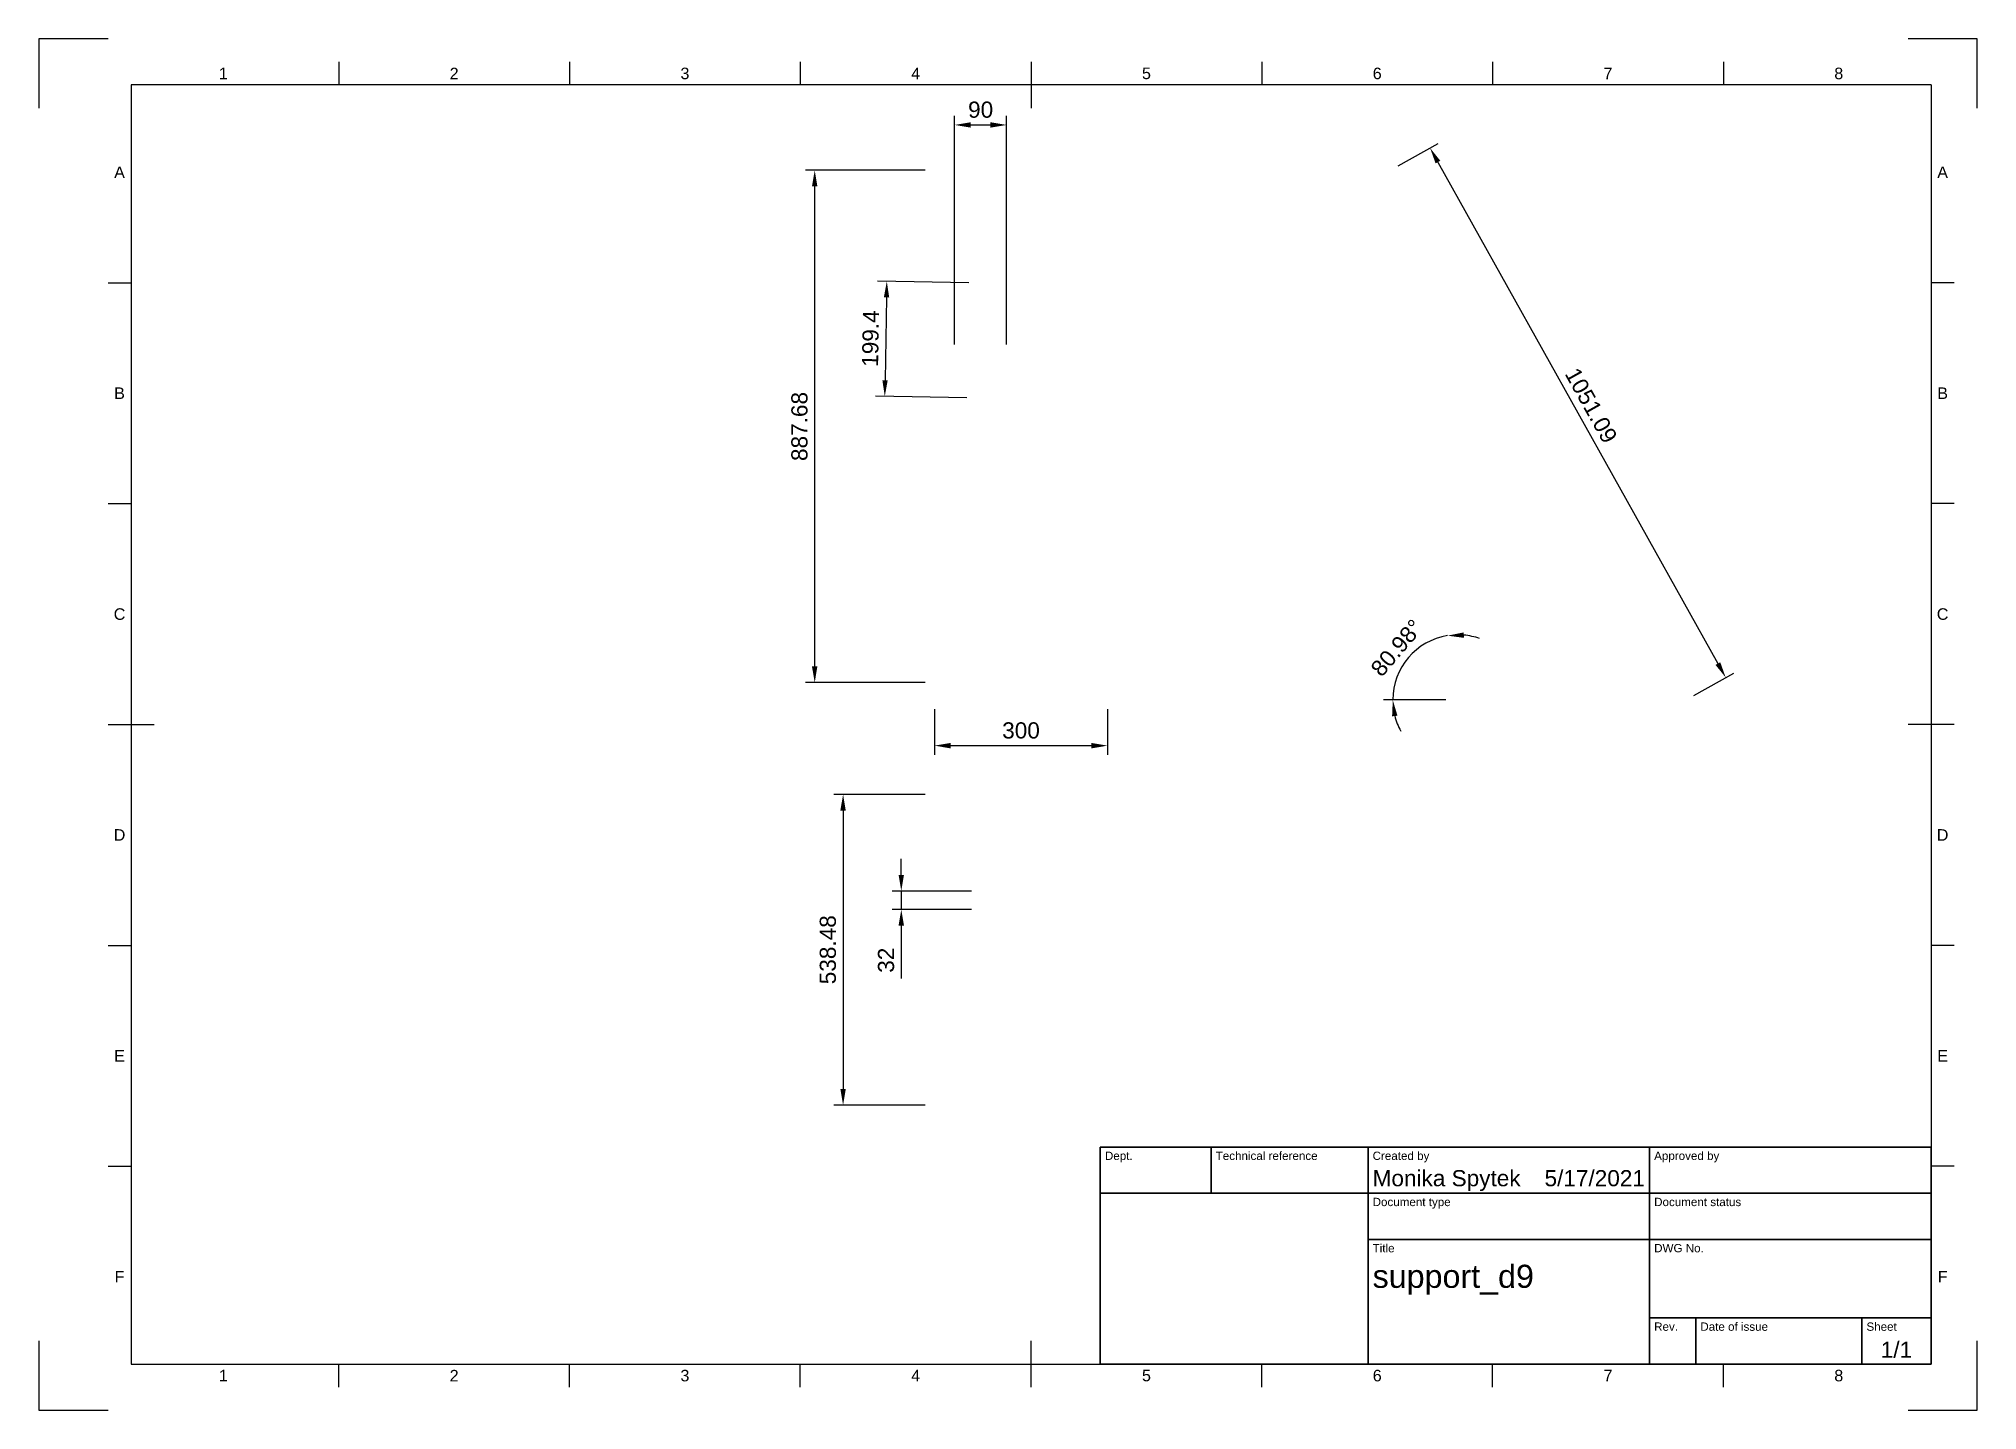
# Paper-space layout 'Sheet1' of a CAD drawing. Header units: millimetres. Extents: x 0 to 420, y 0 to 297.
import ezdxf
from ezdxf.enums import TextEntityAlignment as Align

# ---------------------------------------------------------------- set-up
doc = ezdxf.new("R2010")
doc.units = ezdxf.units.MM
doc.header["$LTSCALE"] = 0.75
for name, color, linetype, lineweight in [('Border', 7, 'Continuous', 25), ('Dimensions', 7, 'Continuous', 25), ('TitleBlock', 7, 'Continuous', 35)]:
    doc.layers.add(name, color=color, linetype=linetype, lineweight=lineweight)
doc.styles.add('FusionTitle', font='arial.ttf')
doc.styles.get("Standard").update_dxf_attribs({"font": 'arial.ttf'})
doc.dimstyles.new('ISO-25', dxfattribs={"dimtxt": 3.5, "dimasz": 3.5, "dimexe": 2, "dimexo": 2, "dimgap": 1.5, "dimtad": 1, "dimzin": 12, "dimdsep": 46, "dimtxsty": 'Standard', "dimcen": 0, "dimclrd": 256, "dimclre": 256, "dimclrt": 256, "dimazin": 3, "dimtp": 0.1, "dimtm": 0.1, "dimtfac": 0.714, "dimtmove": 0, "dimatfit": 3, "dimfxl": 1, "dimtzin": 12, "dimarcsym": 0})

# ---------------------------------------------------------------- blocks, each defined once
blk = doc.blocks.new('ISO_A3_SHEET')
at = {"layer": 'Border'}
for p, q in [((65, 292), (65, 287)), ((115, 292), (115, 287)), ((165, 292), (165, 287)), ((215, 292), (215, 282)), ((265, 292), (265, 287)), ((315, 292), (315, 287)), ((365, 292), (365, 287)), ((410, 287), (20, 287)), ((20, 287), (20, 10)), ((410, 287), (410, 10)), ((15, 244.16666), (20, 244.16666)), ((415, 244.16666), (410, 244.16666)), ((15, 196.33333), (20, 196.33333)), ((415, 196.33333), (410, 196.33333)), ((15, 148.5), (25, 148.5)), ((415, 148.5), (405, 148.5)), ((15, 100.66667), (20, 100.66667)), ((415, 100.66667), (410, 100.66667)), ((15, 52.83334), (20, 52.83334)), ((415, 52.83334), (410, 52.83334)), ((215, 5), (215, 15)), ((20, 10), (410, 10)), ((65, 5), (65, 10)), ((115, 5), (115, 10)), ((165, 5), (165, 10)), ((265, 5), (265, 10)), ((315, 5), (315, 10)), ((365, 5), (365, 10))]:
    blk.add_line(p, q, dxfattribs=at)
at = {"layer": 'Defpoints'}
for p, q in [((15, 297), (0, 297)), ((0, 297), (0, 282)), ((420, 297), (405, 297)), ((420, 282), (420, 297)), ((0, 15), (0, 0)), ((420, 0), (420, 15)), ((0, 0), (15, 0)), ((405, 0), (420, 0))]:
    blk.add_line(p, q, dxfattribs=at)
at = {"layer": 'Border', "style": 'FusionTitle'}
for s, p in [('1', (40, 289.5)), ('2', (90, 289.5)), ('3', (140, 289.5)), ('4', (190, 289.5)), ('5', (240, 289.5)), ('6', (290, 289.5)), ('7', (340, 289.5)), ('8', (390, 289.5)), ('A', (17.5, 268.08333)), ('A', (412.5, 268.08333)), ('B', (17.5, 220.25)), ('B', (412.5, 220.25)), ('C', (17.5, 172.41667)), ('C', (412.5, 172.41667)), ('D', (17.5, 124.58334)), ('D', (412.5, 124.58334)), ('E', (17.5, 76.75001)), ('E', (412.5, 76.75001)), ('F', (17.5, 28.91668)), ('F', (412.5, 28.91668)), ('1', (40, 7.5)), ('2', (90, 7.5)), ('3', (140, 7.5)), ('4', (190, 7.5)), ('5', (240, 7.5)), ('6', (290, 7.5)), ('7', (340, 7.5)), ('8', (390, 7.5))]:
    blk.add_text(s, height=2.5, dxfattribs=at).set_placement(p, align=Align.MIDDLE)
blk = doc.blocks.new('ISO_TITLEBLOCK')
at = {"layer": 'TitleBlock'}
for p, q in [((0, 47), (-180, 47)), ((-180, 47), (-180, 0)), ((-156, 37), (-156, 47)), ((-122, 0), (-122, 47)), ((-61, 0), (-61, 47)), ((0, 0), (0, 47)), ((-180, 37), (0, 37)), ((-122, 27), (0, 27)), ((-61, 10), (0, 10)), ((-51, 0), (-51, 10)), ((-15, 0), (-15, 10)), ((-180, 0), (0, 0))]:
    blk.add_line(p, q, dxfattribs=at)
at = {"layer": 'TitleBlock', "style": 'FusionTitle'}
for s, p in [('Dept.', (-179, 46)), ('Technical reference', (-155, 46)), ('Created by', (-121, 46)), ('Approved by', (-60, 46)), ('Document type', (-121, 36)), ('Document status', (-60, 36)), ('Title', (-121, 26)), ('DWG No.', (-60, 26)), ('Rev.', (-60, 9)), ('Date of issue', (-50, 9)), ('Sheet', (-14, 9))]:
    blk.add_text(s, height=1.8, dxfattribs=at).set_placement(p, align=Align.TOP_LEFT)
for tag, height, p in [('DEPT', 3.5, (-179, 42)), ('TECHNICAL_REFERENCE', 3.5, (-155, 42)), ('CREATED_BY', 3.5, (-121, 42)), ('APPROVED_BY', 3.5, (-60, 42)), ('DOCUMENT_TYPE', 3.5, (-121, 32)), ('DOCUMENT_STATUS', 3.5, (-60, 32)), ('TITLE_1', 5, (-121, 21.5)), ('TITLE_2', 5, (-121, 14)), ('TITLE_3', 5, (-121, 6.5)), ('DATE_OF_ISSUE', 3.5, (-50, 5))]:
    blk.add_attdef(tag, text='', height=height, dxfattribs=at).set_placement(p, align=Align.TOP_LEFT)
for tag, p in [('CREATED_DATE', (-62, 42)), ('APPROVED_DATE', (-0.99, 42))]:
    blk.add_attdef(tag, text='', height=3.5, dxfattribs=at).set_placement(p, align=Align.TOP_RIGHT)
for tag, height, p in [('DRAWING_NUMBER', 5, (-30.5, 19.75)), ('REV', 3.5, (-56, 4.85)), ('SHEET', 3.5, (-7.5, 4.85))]:
    blk.add_attdef(tag, text='', height=height, dxfattribs=at).set_placement(p, align=Align.TOP_CENTER)
blk = doc.blocks.new('*D25')
at = {"layer": 'Defpoints', "color": 0, "transparency": 16777216}
for p in [(203.54, 244.12), (183.3, 219.56), (203.09, 219.2)]:
    blk.add_point(p, dxfattribs=at)
at = {"layer": 'Dimensions', "lineweight": -2, "transparency": 16777216}
for p, q in [((201.54, 244.16), (181.74, 244.52)), ((183.68, 240.98), (183.36, 223.06)), ((201.09, 219.24), (181.3, 219.59))]:
    blk.add_line(p, q, dxfattribs=at)
at = {"layer": 'Dimensions', "transparency": 16777216}
for points in [[(183.1, 240.99), (184.26, 240.97), (183.74, 244.48)], [(182.78, 223.07), (183.94, 223.05), (183.3, 219.56)]]:
    blk.add_solid(points, dxfattribs=at)
at = {"layer": 'Dimensions', "transparency": 16777216, "insert": (180.23, 232.08), "char_height": 3.5, "attachment_point": 5, "rotation": 88.9732}
blk.add_mtext('199.4', dxfattribs=at)
blk = doc.blocks.new('*D26')
at = {"layer": 'Defpoints', "color": 0, "transparency": 16777216}
for p in [(209.69, 278.34), (198.44, 228.8), (209.69, 228.8)]:
    blk.add_point(p, dxfattribs=at)
at = {"layer": 'Dimensions', "lineweight": -2, "transparency": 16777216}
for p, q in [((198.44, 230.8), (198.44, 280.34)), ((201.94, 278.34), (206.19, 278.34)), ((209.69, 230.8), (209.69, 280.34))]:
    blk.add_line(p, q, dxfattribs=at)
at = {"layer": 'Dimensions', "transparency": 16777216}
for points in [[(201.94, 278.93), (201.94, 277.76), (198.44, 278.34)], [(206.19, 278.93), (206.19, 277.76), (209.69, 278.34)]]:
    blk.add_solid(points, dxfattribs=at)
at = {"layer": 'Dimensions', "transparency": 16777216, "insert": (204.07, 281.63), "char_height": 3.5, "attachment_point": 5}
blk.add_mtext('90', dxfattribs=at)
blk = doc.blocks.new('*D27')
at = {"layer": 'Defpoints', "color": 0, "transparency": 16777216}
for p in [(194.07, 153.82), (231.57, 153.82), (231.57, 143.92)]:
    blk.add_point(p, dxfattribs=at)
at = {"layer": 'Dimensions', "lineweight": -2, "transparency": 16777216}
for p, q in [((194.07, 151.82), (194.07, 141.92)), ((231.57, 151.82), (231.57, 141.92)), ((197.57, 143.92), (228.07, 143.92))]:
    blk.add_line(p, q, dxfattribs=at)
at = {"layer": 'Dimensions', "transparency": 16777216}
for points in [[(197.57, 144.5), (197.57, 143.33), (194.07, 143.92)], [(228.07, 144.5), (228.07, 143.33), (231.57, 143.92)]]:
    blk.add_solid(points, dxfattribs=at)
at = {"layer": 'Dimensions', "transparency": 16777216, "insert": (212.82, 147.2), "char_height": 3.5, "attachment_point": 5}
blk.add_mtext('300', dxfattribs=at)
blk = doc.blocks.new('*D28')
at = {"layer": 'Defpoints', "color": 0, "transparency": 16777216}
for p in [(168.12, 268.52), (194.07, 268.52), (194.07, 157.57)]:
    blk.add_point(p, dxfattribs=at)
at = {"layer": 'Dimensions', "lineweight": -2, "transparency": 16777216}
for p, q in [((192.07, 268.52), (166.12, 268.52)), ((168.12, 161.07), (168.12, 265.02)), ((192.07, 157.57), (166.12, 157.57))]:
    blk.add_line(p, q, dxfattribs=at)
at = {"layer": 'Dimensions', "transparency": 16777216}
for points in [[(167.53, 265.02), (168.7, 265.02), (168.12, 268.52)], [(167.53, 161.07), (168.7, 161.07), (168.12, 157.57)]]:
    blk.add_solid(points, dxfattribs=at)
at = {"layer": 'Dimensions', "transparency": 16777216, "insert": (164.83, 213.04), "char_height": 3.5, "attachment_point": 5, "rotation": 90}
blk.add_mtext('887.68', dxfattribs=at)
blk = doc.blocks.new('*D30')
at = {"layer": 'Defpoints', "color": 0, "transparency": 16777216}
for p in [(204.07, 112.44), (186.88, 108.44), (204.07, 108.44)]:
    blk.add_point(p, dxfattribs=at)
at = {"layer": 'Dimensions', "lineweight": -2, "transparency": 16777216}
for p, q in [((186.88, 115.94), (186.88, 119.44)), ((202.07, 112.44), (184.88, 112.44)), ((186.88, 112.44), (186.88, 108.44)), ((202.07, 108.44), (184.88, 108.44)), ((186.88, 104.94), (186.88, 93.46))]:
    blk.add_line(p, q, dxfattribs=at)
at = {"layer": 'Dimensions', "transparency": 16777216}
for points in [[(186.29, 115.94), (187.46, 115.94), (186.88, 112.44)], [(186.29, 104.94), (187.46, 104.94), (186.88, 108.44)]]:
    blk.add_solid(points, dxfattribs=at)
at = {"layer": 'Dimensions', "transparency": 16777216, "insert": (183.59, 97.45), "char_height": 3.5, "attachment_point": 5, "rotation": 90}
blk.add_mtext('32', dxfattribs=at)
blk = doc.blocks.new('*D31')
at = {"layer": 'Defpoints', "color": 0, "transparency": 16777216}
for p in [(289.56, 266.65), (299.18, 165.22), (306.87, 157.57), (306.87, 153.82), (356.87, 153.82)]:
    blk.add_point(p, dxfattribs=at)
at = {"layer": 'Dimensions', "lineweight": -2, "transparency": 16777216}
blk.add_line((304.87, 153.82), (291.37, 153.82), dxfattribs=at)
for start, end in [(99.0168, 180), (70.4947, 84.7558), (194.2611, 208.5221)]:
    blk.add_arc((307.47, 153.82), 14.1, start, end, dxfattribs=at)
at = {"layer": 'Dimensions', "transparency": 16777216}
for points in [[(308.78, 167.27), (308.74, 168.44), (305.26, 167.74)], [(293.22, 150.27), (294.38, 150.41), (293.37, 153.82)]]:
    blk.add_solid(points, dxfattribs=at)
at = {"layer": 'Dimensions', "transparency": 16777216, "insert": (294.25, 165.1), "char_height": 3.5, "attachment_point": 5, "rotation": 49.5084}
blk.add_mtext('80.98°', dxfattribs=at)
blk = doc.blocks.new('*D32')
at = {"layer": 'Defpoints', "color": 0, "transparency": 16777216}
for p in [(292.81, 268.52), (365.52, 158.64), (356.87, 153.82)]:
    blk.add_point(p, dxfattribs=at)
at = {"layer": 'Dimensions', "lineweight": -2, "transparency": 16777216}
for p, q in [((294.56, 269.5), (303.2, 274.33)), ((303.16, 270.3), (363.81, 161.7)), ((358.62, 154.79), (367.26, 159.62))]:
    blk.add_line(p, q, dxfattribs=at)
at = {"layer": 'Dimensions', "transparency": 16777216}
for points in [[(303.67, 270.58), (302.65, 270.01), (301.45, 273.35)], [(364.32, 161.98), (363.3, 161.41), (365.52, 158.64)]]:
    blk.add_solid(points, dxfattribs=at)
at = {"layer": 'Dimensions', "transparency": 16777216, "insert": (336.35, 217.6), "char_height": 3.5, "attachment_point": 5, "rotation": 299.1823}
blk.add_mtext('1051.09', dxfattribs=at)
blk = doc.blocks.new('*D33')
at = {"layer": 'Defpoints', "color": 0, "transparency": 16777216}
for p in [(194.07, 133.37), (174.27, 66.06), (194.07, 66.06)]:
    blk.add_point(p, dxfattribs=at)
at = {"layer": 'Dimensions', "lineweight": -2, "transparency": 16777216}
for p, q in [((192.07, 133.37), (172.27, 133.37)), ((174.27, 129.87), (174.27, 69.56)), ((192.07, 66.06), (172.27, 66.06))]:
    blk.add_line(p, q, dxfattribs=at)
at = {"layer": 'Dimensions', "transparency": 16777216}
for points in [[(173.68, 129.87), (174.85, 129.87), (174.27, 133.37)], [(173.68, 69.56), (174.85, 69.56), (174.27, 66.06)]]:
    blk.add_solid(points, dxfattribs=at)
at = {"layer": 'Dimensions', "transparency": 16777216, "insert": (170.98, 99.72), "char_height": 3.5, "attachment_point": 5, "rotation": 90}
blk.add_mtext('538.48', dxfattribs=at)

psp = doc.layouts.new('Sheet1')

# ---------------------------------------------------------------- block references
at = {"layer": 'Border'}
psp.add_blockref('ISO_A3_SHEET', (0, 0), dxfattribs=at)
at = {"layer": 'TitleBlock'}
psp.add_blockref('ISO_TITLEBLOCK', (410, 10), dxfattribs=at).add_auto_attribs({'CREATED_DATE': '5/17/2021', 'SHEET': '1/1', 'TITLE_1': 'support_d9', 'CREATED_BY': 'Monika Spytek'})

# ---------------------------------------------------------------- dimensions: what is measured, and where the dimension line sits
at = {"layer": 'Dimensions'}
for p1, p2, distance, picture, middle in [((198.4414, 228.7999), (209.6913, 228.7999), 49.5431, '*D26', (204.0664, 281.63)), ((292.8098, 268.5246), (356.8723, 153.8151), 9.8995, '*D32', (336.3539, 217.5995)), ((194.0664, 157.5651), (194.0664, 268.5246), 25.9485, '*D28', (164.8309, 213.0449)), ((203.54, 244.1249), (203.0933, 219.204), -19.799, '*D25', (180.2344, 232.0781)), ((194.0664, 153.8151), (231.5664, 153.8151), -9.8995, '*D27', (212.8164, 147.2038)), ((194.0664, 133.3701), (194.0664, 66.06), -19.799, '*D33', (170.9792, 99.7151)), ((204.0664, 112.435), (204.0664, 108.435), -17.1894, '*D30', (183.5887, 97.4473))]:
    dim = psp.add_aligned_dim(p1=p1, p2=p2, distance=distance, dimstyle='ISO-25', override={"dimlfac": -8, "dimclrd": 256, "dimclre": 256}, dxfattribs=at)
    dim.commit()
    dim.dimension.update_dxf_attribs({"geometry": picture, "text_midpoint": middle})
dim = psp.add_angular_dim_2l(base=(299.1785, 165.2191), line1=((306.8723, 153.8151), (356.8723, 153.8151)), line2=((306.8723, 157.5651), (289.5622, 266.6496)), dimstyle='ISO-25', override={"dimlfac": -8, "dimpost": '', "dimclrd": 256, "dimclre": 256}, dxfattribs=at)
dim.commit()
dim.dimension.update_dxf_attribs({"geometry": '*D31', "text_midpoint": (294.246, 165.1039)})

doc.saveas('drawing.dxf')
